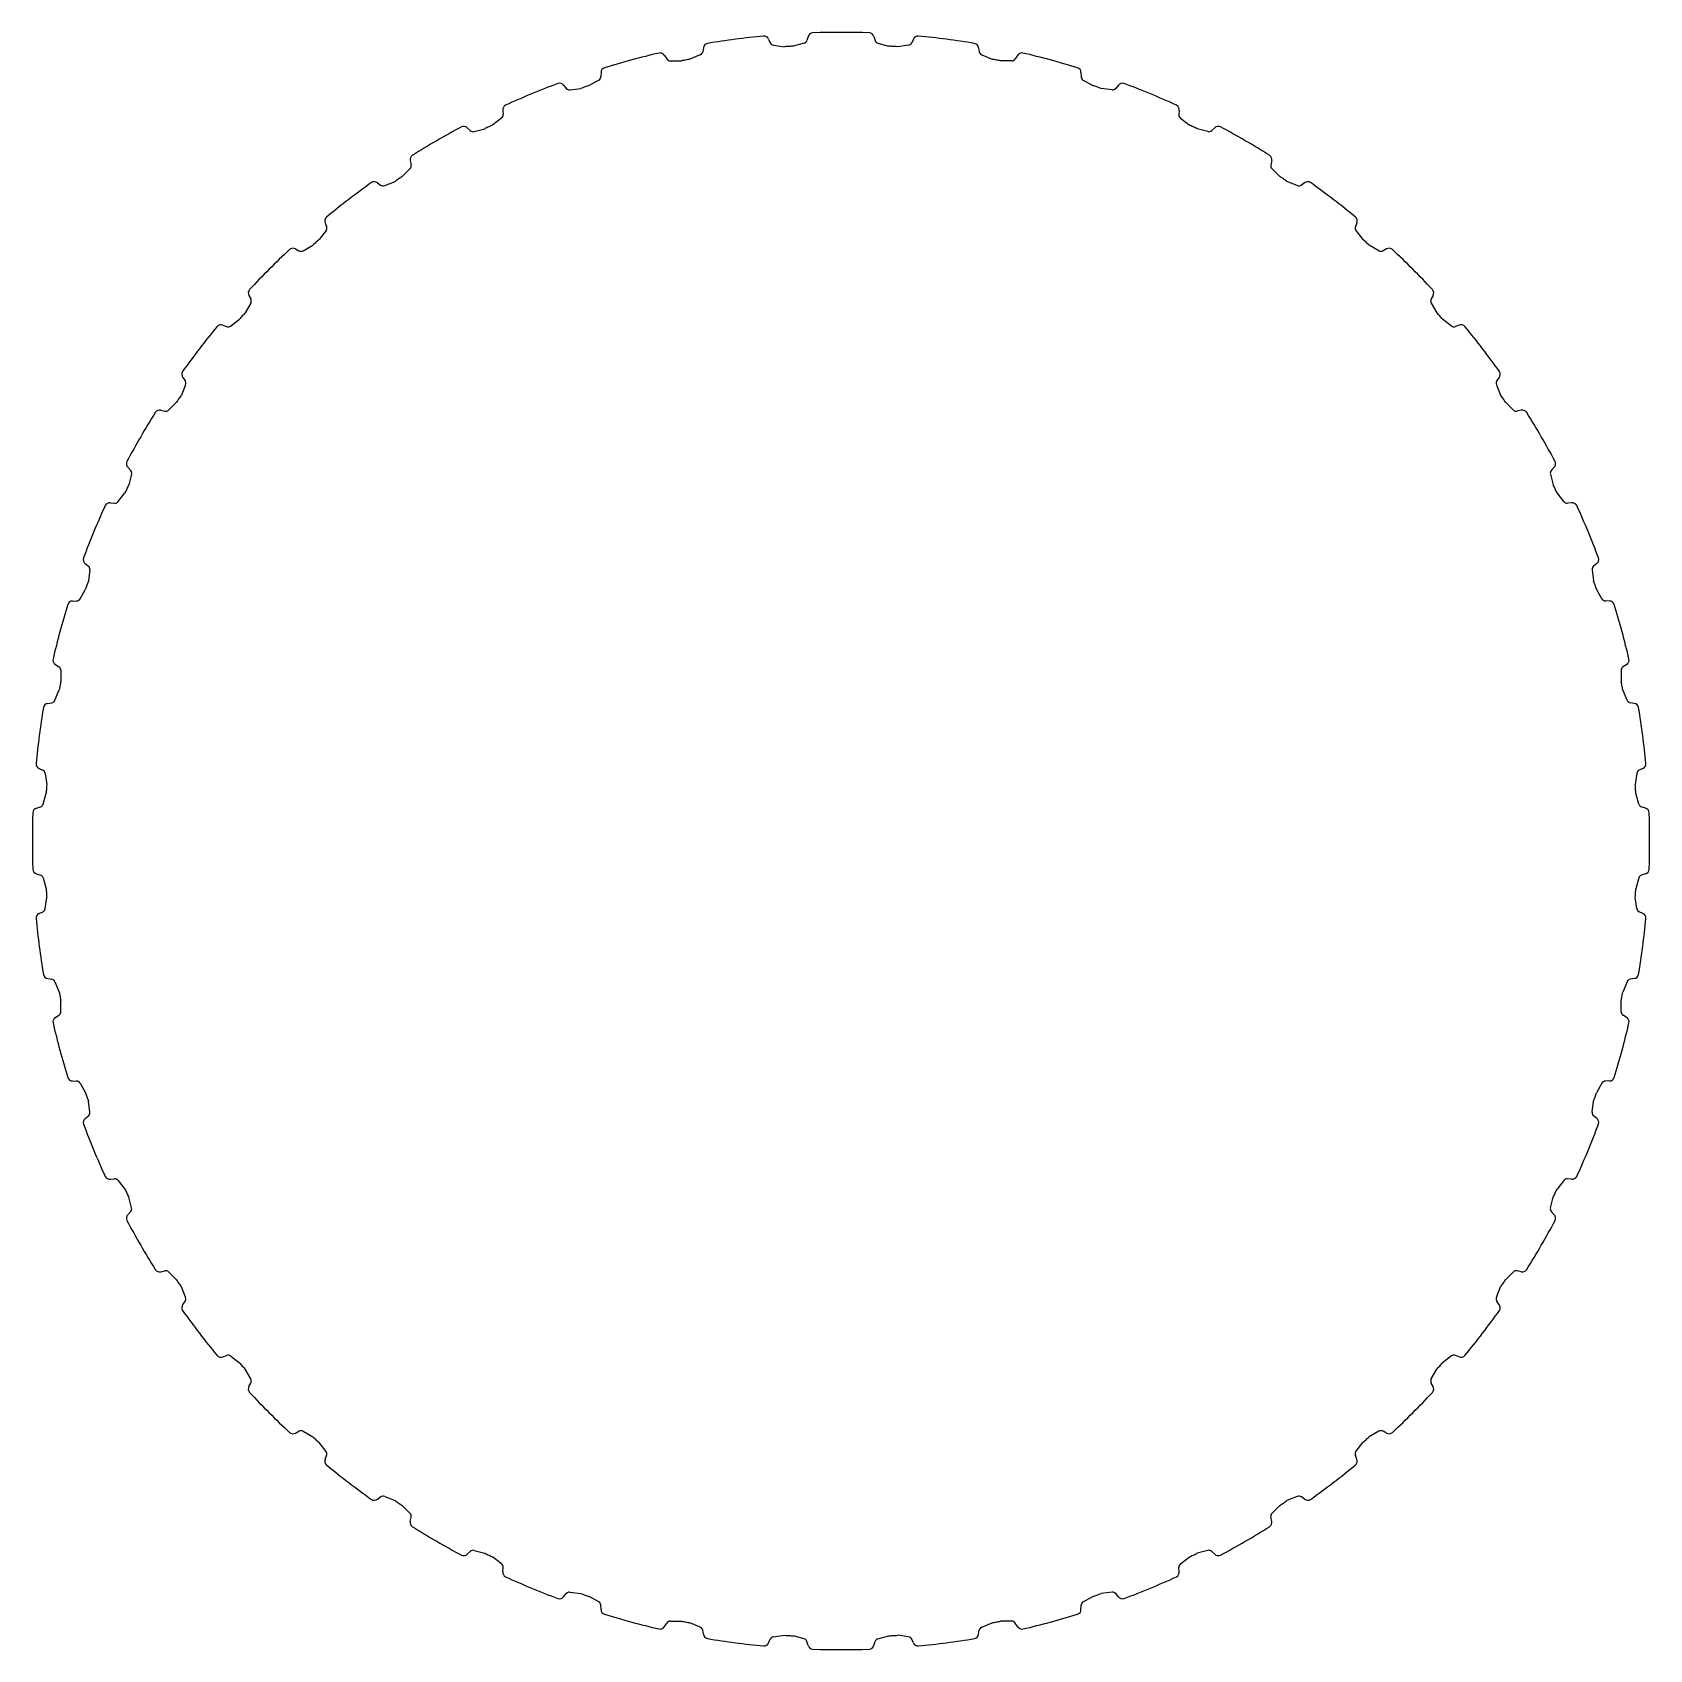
# Model space of a CAD drawing. Extents: x -3.11 to 3.11, y -3.11 to 3.11.
import ezdxf

# ---------------------------------------------------------------- set-up
doc = ezdxf.new("R2010")
doc.units = 0
doc.header["$MEASUREMENT"] = 0
doc.layers.add('LAYER1', color=1, linetype='CONTINUOUS')

msp = doc.modelspace()

# ---------------------------------------------------------------- linework, layer by layer
at = {"layer": 'LAYER1', "linetype": 'CONTINUOUS'}
for p, q in [((-0.5285, 3.0459), (-0.5309, 3.0306)), ((-0.2779, 3.0789), (-0.2716, 3.0648)), ((-0.259, 3.0554), (-0.2166, 3.0498)), ((-0.142, 3.0631), (-0.1833, 3.052)), ((-0.1264, 3.0888), (-0.1308, 3.074)), ((0.1264, 3.0888), (0.1308, 3.074)), ((0.142, 3.0631), (0.1833, 3.052)), ((0.259, 3.0554), (0.2166, 3.0498)), ((0.2779, 3.0789), (0.2716, 3.0648)), ((0.5285, 3.0459), (0.5309, 3.0306)), ((-0.6774, 3.0163), (-0.6693, 3.0031)), ((-0.6556, 2.9955), (-0.6128, 2.9955)), ((-0.5406, 3.0183), (-0.5801, 3.002)), ((0.5406, 3.0183), (0.5801, 3.002)), ((0.6556, 2.9955), (0.6128, 2.9955)), ((0.6774, 3.0163), (0.6693, 3.0031)), ((-0.9299, 2.922), (-0.967, 2.9005)), ((-0.9215, 2.9509), (-0.9219, 2.9354)), ((0.9215, 2.9509), (0.9219, 2.9354)), ((0.9299, 2.922), (0.967, 2.9005)), ((-1.0653, 2.9021), (-1.0555, 2.89)), ((-1.041, 2.8843), (-0.9986, 2.8898)), ((1.041, 2.8843), (0.9986, 2.8898)), ((1.0653, 2.9021), (1.0555, 2.89)), ((-1.2988, 2.8053), (-1.2972, 2.7899)), ((1.2988, 2.8053), (1.2972, 2.7899)), ((-1.435, 2.7382), (-1.4237, 2.7275)), ((-1.4086, 2.7237), (-1.3672, 2.7348)), ((-1.3034, 2.7756), (-1.3373, 2.7495)), ((1.3034, 2.7756), (1.3373, 2.7495)), ((1.4086, 2.7237), (1.3672, 2.7348)), ((1.435, 2.7382), (1.4237, 2.7275)), ((-1.6539, 2.6118), (-1.6503, 2.5968)), ((1.6539, 2.6118), (1.6503, 2.5968)), ((-1.6545, 2.5817), (-1.6848, 2.5514)), ((1.6545, 2.5817), (1.6848, 2.5514)), ((-1.7801, 2.5275), (-1.7676, 2.5184)), ((-1.752, 2.5165), (-1.7125, 2.5329)), ((1.752, 2.5165), (1.7125, 2.5329)), ((1.7801, 2.5275), (1.7676, 2.5184)), ((-1.9806, 2.3736), (-1.9751, 2.3591)), ((1.9806, 2.3736), (1.9751, 2.3591)), ((-1.9773, 2.3437), (-2.0034, 2.3097)), ((1.9773, 2.3437), (2.0034, 2.3097)), ((-2.0948, 2.2735), (-2.0812, 2.2661)), ((-2.0655, 2.2663), (-2.0284, 2.2877)), ((2.0655, 2.2663), (2.0284, 2.2877)), ((2.0948, 2.2735), (2.0812, 2.2661)), ((-2.2663, 2.0655), (-2.2877, 2.0284)), ((-2.2735, 2.0948), (-2.2661, 2.0812)), ((2.2735, 2.0948), (2.2661, 2.0812)), ((2.2663, 2.0655), (2.2877, 2.0284)), ((-2.3437, 1.9773), (-2.3097, 2.0034)), ((2.3437, 1.9773), (2.3097, 2.0034)), ((-2.3736, 1.9806), (-2.3591, 1.9751)), ((2.3736, 1.9806), (2.3591, 1.9751)), ((-2.5165, 1.752), (-2.5329, 1.7125)), ((-2.5275, 1.7801), (-2.5184, 1.7676)), ((2.5165, 1.752), (2.5329, 1.7125)), ((2.5275, 1.7801), (2.5184, 1.7676)), ((-2.5817, 1.6545), (-2.5514, 1.6848)), ((2.5817, 1.6545), (2.5514, 1.6848)), ((-2.6118, 1.6539), (-2.5968, 1.6503)), ((2.6118, 1.6539), (2.5968, 1.6503)), ((-2.7382, 1.435), (-2.7275, 1.4237)), ((2.7382, 1.435), (2.7275, 1.4237)), ((-2.7237, 1.4086), (-2.7348, 1.3672)), ((2.7237, 1.4086), (2.7348, 1.3672)), ((-2.7756, 1.3034), (-2.7495, 1.3373)), ((2.7756, 1.3034), (2.7495, 1.3373)), ((-2.8053, 1.2988), (-2.7899, 1.2972)), ((2.8053, 1.2988), (2.7899, 1.2972)), ((-2.9021, 1.0653), (-2.89, 1.0555)), ((2.9021, 1.0653), (2.89, 1.0555)), ((-2.8843, 1.041), (-2.8898, 0.9986)), ((2.8843, 1.041), (2.8898, 0.9986)), ((-2.922, 0.9299), (-2.9005, 0.967)), ((2.922, 0.9299), (2.9005, 0.967)), ((-2.9509, 0.9215), (-2.9354, 0.9219)), ((2.9509, 0.9215), (2.9354, 0.9219)), ((-3.0163, 0.6774), (-3.0031, 0.6693)), ((-2.9955, 0.6556), (-2.9955, 0.6128)), ((2.9955, 0.6556), (2.9955, 0.6128)), ((3.0163, 0.6774), (3.0031, 0.6693)), ((-3.0183, 0.5406), (-3.002, 0.5801)), ((3.0183, 0.5406), (3.002, 0.5801)), ((-3.0459, 0.5285), (-3.0306, 0.5309)), ((3.0459, 0.5285), (3.0306, 0.5309)), ((-3.0789, 0.2779), (-3.0648, 0.2716)), ((-3.0554, 0.259), (-3.0498, 0.2166)), ((3.0554, 0.259), (3.0498, 0.2166)), ((3.0789, 0.2779), (3.0648, 0.2716)), ((-3.0888, 0.1264), (-3.074, 0.1308)), ((-3.0631, 0.142), (-3.052, 0.1833)), ((3.0631, 0.142), (3.052, 0.1833)), ((3.0888, 0.1264), (3.074, 0.1308)), ((-3.0888, -0.1264), (-3.074, -0.1308)), ((-3.0631, -0.142), (-3.052, -0.1833)), ((3.0631, -0.142), (3.052, -0.1833)), ((3.0888, -0.1264), (3.074, -0.1308)), ((-3.0554, -0.259), (-3.0498, -0.2166)), ((3.0554, -0.259), (3.0498, -0.2166)), ((-3.0789, -0.2779), (-3.0648, -0.2716)), ((3.0789, -0.2779), (3.0648, -0.2716)), ((-3.0459, -0.5285), (-3.0306, -0.5309)), ((-3.0183, -0.5406), (-3.002, -0.5801)), ((3.0183, -0.5406), (3.002, -0.5801)), ((3.0459, -0.5285), (3.0306, -0.5309)), ((-2.9955, -0.6556), (-2.9955, -0.6128)), ((2.9955, -0.6556), (2.9955, -0.6128)), ((-3.0163, -0.6774), (-3.0031, -0.6693)), ((3.0163, -0.6774), (3.0031, -0.6693)), ((-2.9509, -0.9215), (-2.9354, -0.9219)), ((-2.922, -0.9299), (-2.9005, -0.967)), ((2.922, -0.9299), (2.9005, -0.967)), ((2.9509, -0.9215), (2.9354, -0.9219)), ((-2.9021, -1.0653), (-2.89, -1.0555)), ((-2.8843, -1.041), (-2.8898, -0.9986)), ((2.8843, -1.041), (2.8898, -0.9986)), ((2.9021, -1.0653), (2.89, -1.0555)), ((-2.8053, -1.2988), (-2.7899, -1.2972)), ((-2.7756, -1.3034), (-2.7495, -1.3373)), ((2.7756, -1.3034), (2.7495, -1.3373)), ((2.8053, -1.2988), (2.7899, -1.2972)), ((-2.7382, -1.435), (-2.7275, -1.4237)), ((-2.7237, -1.4086), (-2.7348, -1.3672)), ((2.7237, -1.4086), (2.7348, -1.3672)), ((2.7382, -1.435), (2.7275, -1.4237)), ((-2.6118, -1.6539), (-2.5968, -1.6503)), ((-2.5817, -1.6545), (-2.5514, -1.6848)), ((2.5817, -1.6545), (2.5514, -1.6848)), ((2.6118, -1.6539), (2.5968, -1.6503)), ((-2.5165, -1.752), (-2.5329, -1.7125)), ((2.5165, -1.752), (2.5329, -1.7125)), ((-2.5275, -1.7801), (-2.5184, -1.7676)), ((2.5275, -1.7801), (2.5184, -1.7676)), ((-2.3736, -1.9806), (-2.3591, -1.9751)), ((-2.3437, -1.9773), (-2.3097, -2.0034)), ((2.3437, -1.9773), (2.3097, -2.0034)), ((2.3736, -1.9806), (2.3591, -1.9751)), ((-2.2663, -2.0655), (-2.2877, -2.0284)), ((2.2663, -2.0655), (2.2877, -2.0284)), ((-2.2735, -2.0948), (-2.2661, -2.0812)), ((2.2735, -2.0948), (2.2661, -2.0812)), ((-2.0948, -2.2735), (-2.0812, -2.2661)), ((-2.0655, -2.2663), (-2.0284, -2.2877)), ((2.0655, -2.2663), (2.0284, -2.2877)), ((2.0948, -2.2735), (2.0812, -2.2661)), ((-1.9773, -2.3437), (-2.0034, -2.3097)), ((-1.9806, -2.3736), (-1.9751, -2.3591)), ((1.9806, -2.3736), (1.9751, -2.3591)), ((1.9773, -2.3437), (2.0034, -2.3097)), ((-1.7801, -2.5275), (-1.7676, -2.5184)), ((-1.752, -2.5165), (-1.7125, -2.5329)), ((1.752, -2.5165), (1.7125, -2.5329)), ((1.7801, -2.5275), (1.7676, -2.5184)), ((-1.6545, -2.5817), (-1.6848, -2.5514)), ((-1.6539, -2.6118), (-1.6503, -2.5968)), ((1.6539, -2.6118), (1.6503, -2.5968)), ((1.6545, -2.5817), (1.6848, -2.5514)), ((-1.435, -2.7382), (-1.4237, -2.7275)), ((-1.4086, -2.7237), (-1.3672, -2.7348)), ((1.4086, -2.7237), (1.3672, -2.7348)), ((1.435, -2.7382), (1.4237, -2.7275)), ((-1.3034, -2.7756), (-1.3373, -2.7495)), ((-1.2988, -2.8053), (-1.2972, -2.7899)), ((1.2988, -2.8053), (1.2972, -2.7899)), ((1.3034, -2.7756), (1.3373, -2.7495)), ((-1.0653, -2.9021), (-1.0555, -2.89)), ((-1.041, -2.8843), (-0.9986, -2.8898)), ((-0.9299, -2.922), (-0.967, -2.9005)), ((0.9299, -2.922), (0.967, -2.9005)), ((1.041, -2.8843), (0.9986, -2.8898)), ((1.0653, -2.9021), (1.0555, -2.89)), ((-0.9215, -2.9509), (-0.9219, -2.9354)), ((0.9215, -2.9509), (0.9219, -2.9354)), ((-0.6774, -3.0163), (-0.6693, -3.0031)), ((-0.6556, -2.9955), (-0.6128, -2.9955)), ((-0.5406, -3.0183), (-0.5801, -3.002)), ((-0.5285, -3.0459), (-0.5309, -3.0306)), ((0.5285, -3.0459), (0.5309, -3.0306)), ((0.5406, -3.0183), (0.5801, -3.002)), ((0.6556, -2.9955), (0.6128, -2.9955)), ((0.6774, -3.0163), (0.6693, -3.0031)), ((-0.2779, -3.0789), (-0.2716, -3.0648)), ((-0.259, -3.0554), (-0.2166, -3.0498)), ((-0.142, -3.0631), (-0.1833, -3.052)), ((-0.1264, -3.0888), (-0.1308, -3.074)), ((0.1264, -3.0888), (0.1308, -3.074)), ((0.142, -3.0631), (0.1833, -3.052)), ((0.259, -3.0554), (0.2166, -3.0498)), ((0.2779, -3.0789), (0.2716, -3.0648))]:
    msp.add_line(p, q, dxfattribs=at)
for centre, radius, start, end in [((0, 0), 3.105, 87.99003, 92.00997), ((-0.5087, 3.0428), 0.02, 102.33284, 171), ((0, 0), 3.105, 95.49003, 99.50997), ((-0.2961, 3.0708), 0.02, 24, 92.66716), ((-0.2569, 3.0713), 0.016, 204, 262.5), ((0, 0), 3.0575, 93.75, 94.06209), ((0, 0), 3.0575, 93.43791, 93.75), ((-0.1461, 3.0785), 0.016, 285, 343.5), ((-0.1072, 3.0832), 0.02, 94.83284, 163.5), ((0.1072, 3.0832), 0.02, 16.5, 85.16716), ((0.1461, 3.0785), 0.016, 196.5, 255), ((0, 0), 3.0575, 86.25, 86.56209), ((0, 0), 3.0575, 85.93791, 86.25), ((0.2569, 3.0713), 0.016, 277.5, 336), ((0.2961, 3.0708), 0.02, 87.33284, 156), ((0, 0), 3.105, 80.49003, 84.50997), ((0.5087, 3.0428), 0.02, 9, 77.66716), ((0, 0), 3.105, 102.99003, 107.00997), ((-0.6944, 3.0059), 0.02, 31.5, 100.16716), ((-0.6556, 3.0115), 0.016, 211.5, 270), ((0, 0), 3.0575, 101.25, 101.56209), ((0, 0), 3.0575, 100.93791, 101.25), ((-0.5467, 3.0331), 0.016, 292.5, 351), ((0.5467, 3.0331), 0.016, 189, 247.5), ((0, 0), 3.0575, 78.75, 79.06209), ((0, 0), 3.0575, 78.43791, 78.75), ((0.6556, 3.0115), 0.016, 270, 328.5), ((0.6944, 3.0059), 0.02, 79.83284, 148.5), ((0, 0), 3.105, 72.99003, 77.00997), ((-0.9379, 2.9358), 0.016, 300, 358.5), ((-0.9015, 2.9504), 0.02, 109.83284, 178.5), ((0.9015, 2.9504), 0.02, 1.5, 70.16716), ((0.9379, 2.9358), 0.016, 181.5, 240), ((0, 0), 3.105, 110.49003, 114.50997), ((-1.0808, 2.8895), 0.02, 39, 107.66716), ((-1.0431, 2.9001), 0.016, 219, 277.5), ((0, 0), 3.0575, 108.75, 109.06209), ((0, 0), 3.0575, 108.43791, 108.75), ((0, 0), 3.0575, 71.25, 71.56209), ((0, 0), 3.0575, 70.93791, 71.25), ((1.0431, 2.9001), 0.016, 262.5, 321), ((1.0808, 2.8895), 0.02, 72.33284, 141), ((0, 0), 3.105, 65.49003, 69.50997), ((-1.2789, 2.8074), 0.02, 117.33284, 186), ((1.2789, 2.8074), 0.02, 354, 62.66716), ((0, 0), 3.105, 117.99003, 122.00997), ((-1.4487, 2.7237), 0.02, 46.5, 115.16716), ((0, 0), 3.0575, 116.25, 116.56209), ((0, 0), 3.0575, 115.93791, 116.25), ((-1.3131, 2.7883), 0.016, 307.5, 6), ((1.3131, 2.7883), 0.016, 174, 232.5), ((0, 0), 3.0575, 63.75, 64.06209), ((0, 0), 3.0575, 63.43791, 63.75), ((1.4487, 2.7237), 0.02, 64.83284, 133.5), ((0, 0), 3.105, 57.99003, 62.00997), ((-1.4127, 2.7392), 0.016, 226.5, 285), ((1.4127, 2.7392), 0.016, 255, 313.5), ((-1.6344, 2.6165), 0.02, 124.83284, 193.5), ((1.6344, 2.6165), 0.02, 346.5, 55.16716), ((0, 0), 3.0575, 123.43791, 123.75), ((-1.6658, 2.593), 0.016, 315, 13.5), ((1.6658, 2.593), 0.016, 166.5, 225), ((0, 0), 3.0575, 56.25, 56.56209), ((0, 0), 3.105, 125.49003, 129.50997), ((-1.7918, 2.5113), 0.02, 54, 122.66716), ((-1.7582, 2.5313), 0.016, 234, 292.5), ((0, 0), 3.0575, 123.75, 124.06209), ((0, 0), 3.0575, 55.93791, 56.25), ((1.7582, 2.5313), 0.016, 247.5, 306), ((1.7918, 2.5113), 0.02, 57.33284, 126), ((0, 0), 3.105, 50.49003, 54.50997), ((-1.962, 2.3808), 0.02, 132.33284, 201), ((1.962, 2.3808), 0.02, 339, 47.66716), ((0, 0), 3.0575, 131.25, 131.56209), ((0, 0), 3.0575, 130.93791, 131.25), ((-1.99, 2.3534), 0.016, 322.5, 21), ((1.99, 2.3534), 0.016, 159, 217.5), ((0, 0), 3.0575, 48.75, 49.06209), ((0, 0), 3.0575, 48.43791, 48.75), ((0, 0), 3.105, 132.99003, 137.00997), ((-2.1043, 2.2559), 0.02, 61.5, 130.16716), ((-2.0735, 2.2802), 0.016, 241.5, 300), ((2.0735, 2.2802), 0.016, 240, 298.5), ((2.1043, 2.2559), 0.02, 49.83284, 118.5), ((0, 0), 3.105, 42.99003, 47.00997), ((-2.2559, 2.1043), 0.02, 139.83284, 208.5), ((2.2559, 2.1043), 0.02, 331.5, 40.16716), ((-2.2802, 2.0735), 0.016, 330, 28.5), ((2.2802, 2.0735), 0.016, 151.5, 210), ((0, 0), 3.0575, 138.75, 139.06209), ((0, 0), 3.0575, 138.43791, 138.75), ((0, 0), 3.0575, 41.25, 41.56209), ((0, 0), 3.0575, 40.93791, 41.25), ((0, 0), 3.105, 140.49003, 144.50997), ((-2.3808, 1.962), 0.02, 69, 137.66716), ((-2.3534, 1.99), 0.016, 249, 307.5), ((2.3534, 1.99), 0.016, 232.5, 291), ((2.3808, 1.962), 0.02, 42.33284, 111), ((0, 0), 3.105, 35.49003, 39.50997), ((-2.5113, 1.7918), 0.02, 147.33284, 216), ((2.5113, 1.7918), 0.02, 324, 32.66716), ((-2.5313, 1.7582), 0.016, 337.5, 36), ((2.5313, 1.7582), 0.016, 144, 202.5), ((0, 0), 3.0575, 146.25, 146.56209), ((0, 0), 3.0575, 145.93791, 146.25), ((0, 0), 3.0575, 33.75, 34.06209), ((0, 0), 3.0575, 33.43791, 33.75), ((0, 0), 3.105, 147.99003, 152.00997), ((-2.6165, 1.6344), 0.02, 76.5, 145.16716), ((-2.593, 1.6658), 0.016, 256.5, 315), ((2.593, 1.6658), 0.016, 225, 283.5), ((2.6165, 1.6344), 0.02, 34.83284, 103.5), ((0, 0), 3.105, 27.99003, 32.00997), ((-2.7237, 1.4487), 0.02, 154.83284, 223.5), ((2.7237, 1.4487), 0.02, 316.5, 25.16716), ((0, 0), 3.0575, 153.43791, 153.75), ((-2.7392, 1.4127), 0.016, 345, 43.5), ((2.7392, 1.4127), 0.016, 136.5, 195), ((0, 0), 3.0575, 26.25, 26.56209), ((0, 0), 3.0575, 153.75, 154.06209), ((0, 0), 3.0575, 25.93791, 26.25), ((0, 0), 3.105, 155.49003, 159.50997), ((-2.8074, 1.2789), 0.02, 84, 152.66716), ((-2.7883, 1.3131), 0.016, 264, 322.5), ((2.7883, 1.3131), 0.016, 217.5, 276), ((2.8074, 1.2789), 0.02, 27.33284, 96), ((0, 0), 3.105, 20.49003, 24.50997), ((-2.8895, 1.0808), 0.02, 162.33284, 231), ((2.8895, 1.0808), 0.02, 309, 17.66716), ((0, 0), 3.0575, 160.93791, 161.25), ((-2.9001, 1.0431), 0.016, 352.5, 51), ((2.9001, 1.0431), 0.016, 129, 187.5), ((0, 0), 3.0575, 18.75, 19.06209), ((0, 0), 3.0575, 161.25, 161.56209), ((0, 0), 3.0575, 18.43791, 18.75), ((0, 0), 3.105, 162.99003, 167.00997), ((-2.9504, 0.9015), 0.02, 91.5, 160.16716), ((-2.9358, 0.9379), 0.016, 271.5, 330), ((2.9358, 0.9379), 0.016, 210, 268.5), ((2.9504, 0.9015), 0.02, 19.83284, 88.5), ((0, 0), 3.105, 12.99003, 17.00997), ((-3.0059, 0.6944), 0.02, 169.83284, 238.5), ((3.0059, 0.6944), 0.02, 301.5, 10.16716), ((-3.0115, 0.6556), 0.016, 360, 58.5), ((3.0115, 0.6556), 0.016, 121.5, 180), ((0, 0), 3.0575, 168.75, 169.06209), ((0, 0), 3.0575, 168.43791, 168.75), ((0, 0), 3.0575, 11.25, 11.56209), ((0, 0), 3.0575, 10.93791, 11.25), ((0, 0), 3.105, 170.49003, 174.50997), ((-3.0428, 0.5087), 0.02, 99, 167.66716), ((-3.0331, 0.5467), 0.016, 279, 337.5), ((3.0331, 0.5467), 0.016, 202.5, 261), ((3.0428, 0.5087), 0.02, 12.33284, 81), ((0, 0), 3.105, 5.49003, 9.50997), ((-3.0708, 0.2961), 0.02, 177.33284, 246), ((-3.0713, 0.2569), 0.016, 7.5, 66), ((3.0713, 0.2569), 0.016, 114, 172.5), ((3.0708, 0.2961), 0.02, 294, 2.66716), ((0, 0), 3.0575, 176.25, 176.56209), ((0, 0), 3.0575, 175.93791, 176.25), ((0, 0), 3.0575, 3.75, 4.06209), ((0, 0), 3.0575, 3.43791, 3.75), ((-3.0832, 0.1072), 0.02, 106.5, 175.16716), ((-3.0785, 0.1461), 0.016, 286.5, 345), ((3.0785, 0.1461), 0.016, 195, 253.5), ((3.0832, 0.1072), 0.02, 4.83284, 73.5), ((0, 0), 3.105, 177.99003, 182.00997), ((0, 0), 3.105, 357.99003, 2.00997), ((-3.0832, -0.1072), 0.02, 184.83284, 253.5), ((3.0832, -0.1072), 0.02, 286.5, 355.16716), ((-3.0785, -0.1461), 0.016, 15, 73.5), ((0, 0), 3.0575, 183.43791, 183.75), ((0, 0), 3.0575, 356.25, 356.56209), ((3.0785, -0.1461), 0.016, 106.5, 165), ((0, 0), 3.0575, 183.75, 184.06209), ((0, 0), 3.0575, 355.93791, 356.25), ((-3.0708, -0.2961), 0.02, 114, 182.66716), ((0, 0), 3.105, 185.49003, 189.50997), ((-3.0713, -0.2569), 0.016, 294, 352.5), ((3.0713, -0.2569), 0.016, 187.5, 246), ((0, 0), 3.105, 350.49003, 354.50997), ((3.0708, -0.2961), 0.02, 357.33284, 66), ((-3.0428, -0.5087), 0.02, 192.33284, 261), ((-3.0331, -0.5467), 0.016, 22.5, 81), ((3.0331, -0.5467), 0.016, 99, 157.5), ((3.0428, -0.5087), 0.02, 279, 347.66716), ((0, 0), 3.0575, 190.93791, 191.25), ((0, 0), 3.0575, 191.25, 191.56209), ((0, 0), 3.0575, 348.43791, 348.75), ((0, 0), 3.0575, 348.75, 349.06209), ((-3.0059, -0.6944), 0.02, 121.5, 190.16716), ((-3.0115, -0.6556), 0.016, 301.5, 0), ((3.0115, -0.6556), 0.016, 180, 238.5), ((3.0059, -0.6944), 0.02, 349.83284, 58.5), ((0, 0), 3.105, 192.99003, 197.00997), ((0, 0), 3.105, 342.99003, 347.00997), ((-2.9504, -0.9015), 0.02, 199.83284, 268.5), ((-2.9358, -0.9379), 0.016, 30, 88.5), ((2.9358, -0.9379), 0.016, 91.5, 150), ((2.9504, -0.9015), 0.02, 271.5, 340.16716), ((0, 0), 3.0575, 198.43791, 198.75), ((0, 0), 3.0575, 198.75, 199.06209), ((0, 0), 3.0575, 340.93791, 341.25), ((0, 0), 3.0575, 341.25, 341.56209), ((-2.9001, -1.0431), 0.016, 309, 7.5), ((2.9001, -1.0431), 0.016, 172.5, 231), ((-2.8895, -1.0808), 0.02, 129, 197.66716), ((0, 0), 3.105, 200.49003, 204.50997), ((0, 0), 3.105, 335.49003, 339.50997), ((2.8895, -1.0808), 0.02, 342.33284, 51), ((-2.8074, -1.2789), 0.02, 207.33284, 276), ((-2.7883, -1.3131), 0.016, 37.5, 96), ((2.7883, -1.3131), 0.016, 84, 142.5), ((2.8074, -1.2789), 0.02, 264, 332.66716), ((0, 0), 3.0575, 205.93791, 206.25), ((0, 0), 3.0575, 206.25, 206.56209), ((0, 0), 3.0575, 333.43791, 333.75), ((0, 0), 3.0575, 333.75, 334.06209), ((-2.7392, -1.4127), 0.016, 316.5, 15), ((2.7392, -1.4127), 0.016, 165, 223.5), ((-2.7237, -1.4487), 0.02, 136.5, 205.16716), ((0, 0), 3.105, 207.99003, 212.00997), ((0, 0), 3.105, 327.99003, 332.00997), ((2.7237, -1.4487), 0.02, 334.83284, 43.5), ((-2.6165, -1.6344), 0.02, 214.83284, 283.5), ((-2.593, -1.6658), 0.016, 45, 103.5), ((2.593, -1.6658), 0.016, 76.5, 135), ((2.6165, -1.6344), 0.02, 256.5, 325.16716), ((0, 0), 3.0575, 213.43791, 213.75), ((0, 0), 3.0575, 213.75, 214.06209), ((0, 0), 3.0575, 325.93791, 326.25), ((0, 0), 3.0575, 326.25, 326.56209), ((-2.5113, -1.7918), 0.02, 144, 212.66716), ((-2.5313, -1.7582), 0.016, 324, 22.5), ((2.5313, -1.7582), 0.016, 157.5, 216), ((2.5113, -1.7918), 0.02, 327.33284, 36), ((0, 0), 3.105, 215.49003, 219.50997), ((0, 0), 3.105, 320.49003, 324.50997), ((-2.3808, -1.962), 0.02, 222.33284, 291), ((-2.3534, -1.99), 0.016, 52.5, 111), ((2.3534, -1.99), 0.016, 69, 127.5), ((2.3808, -1.962), 0.02, 249, 317.66716), ((0, 0), 3.0575, 220.93791, 221.25), ((0, 0), 3.0575, 221.25, 221.56209), ((0, 0), 3.0575, 318.43791, 318.75), ((0, 0), 3.0575, 318.75, 319.06209), ((-2.2559, -2.1043), 0.02, 151.5, 220.16716), ((-2.2802, -2.0735), 0.016, 331.5, 30), ((2.2802, -2.0735), 0.016, 150, 208.5), ((2.2559, -2.1043), 0.02, 319.83284, 28.5), ((0, 0), 3.105, 222.99003, 227.00997), ((0, 0), 3.105, 312.99003, 317.00997), ((-2.1043, -2.2559), 0.02, 229.83284, 298.5), ((-2.0735, -2.2802), 0.016, 60, 118.5), ((0, 0), 3.0575, 228.43791, 228.75), ((0, 0), 3.0575, 311.25, 311.56209), ((2.0735, -2.2802), 0.016, 61.5, 120), ((2.1043, -2.2559), 0.02, 241.5, 310.16716), ((0, 0), 3.0575, 228.75, 229.06209), ((-1.99, -2.3534), 0.016, 339, 37.5), ((1.99, -2.3534), 0.016, 142.5, 201), ((0, 0), 3.0575, 310.93791, 311.25), ((-1.962, -2.3808), 0.02, 159, 227.66716), ((0, 0), 3.105, 230.49003, 234.50997), ((0, 0), 3.105, 305.49003, 309.50997), ((1.962, -2.3808), 0.02, 312.33284, 21), ((-1.7918, -2.5113), 0.02, 237.33284, 306), ((-1.7582, -2.5313), 0.016, 67.5, 126), ((0, 0), 3.0575, 235.93791, 236.25), ((0, 0), 3.0575, 236.25, 236.56209), ((0, 0), 3.0575, 303.43791, 303.75), ((0, 0), 3.0575, 303.75, 304.06209), ((1.7582, -2.5313), 0.016, 54, 112.5), ((1.7918, -2.5113), 0.02, 234, 302.66716), ((-1.6658, -2.593), 0.016, 346.5, 45), ((1.6658, -2.593), 0.016, 135, 193.5), ((-1.6344, -2.6165), 0.02, 166.5, 235.16716), ((0, 0), 3.105, 237.99003, 242.00997), ((0, 0), 3.105, 297.99003, 302.00997), ((1.6344, -2.6165), 0.02, 304.83284, 13.5), ((-1.4127, -2.7392), 0.016, 75, 133.5), ((1.4127, -2.7392), 0.016, 46.5, 105), ((-1.4487, -2.7237), 0.02, 244.83284, 313.5), ((0, 0), 3.0575, 243.43791, 243.75), ((0, 0), 3.0575, 243.75, 244.06209), ((-1.3131, -2.7883), 0.016, 354, 52.5), ((1.3131, -2.7883), 0.016, 127.5, 186), ((0, 0), 3.0575, 295.93791, 296.25), ((0, 0), 3.0575, 296.25, 296.56209), ((1.4487, -2.7237), 0.02, 226.5, 295.16716), ((-1.2789, -2.8074), 0.02, 174, 242.66716), ((0, 0), 3.105, 245.49003, 249.50997), ((0, 0), 3.105, 290.49003, 294.50997), ((1.2789, -2.8074), 0.02, 297.33284, 6), ((-1.0808, -2.8895), 0.02, 252.33284, 321), ((-1.0431, -2.9001), 0.016, 82.5, 141), ((0, 0), 3.0575, 250.93791, 251.25), ((0, 0), 3.0575, 251.25, 251.56209), ((0, 0), 3.0575, 288.43791, 288.75), ((0, 0), 3.0575, 288.75, 289.06209), ((1.0431, -2.9001), 0.016, 39, 97.5), ((1.0808, -2.8895), 0.02, 219, 287.66716), ((-0.9379, -2.9358), 0.016, 1.5, 60), ((-0.9015, -2.9504), 0.02, 181.5, 250.16716), ((0, 0), 3.105, 252.99003, 257.00997), ((0, 0), 3.105, 282.99003, 287.00997), ((0.9015, -2.9504), 0.02, 289.83284, 358.5), ((0.9379, -2.9358), 0.016, 120, 178.5), ((-0.6944, -3.0059), 0.02, 259.83284, 328.5), ((-0.6556, -3.0115), 0.016, 90, 148.5), ((0, 0), 3.0575, 258.43791, 258.75), ((0, 0), 3.0575, 258.75, 259.06209), ((-0.5467, -3.0331), 0.016, 9, 67.5), ((0.5467, -3.0331), 0.016, 112.5, 171), ((0, 0), 3.0575, 280.93791, 281.25), ((0, 0), 3.0575, 281.25, 281.56209), ((0.6556, -3.0115), 0.016, 31.5, 90), ((0.6944, -3.0059), 0.02, 211.5, 280.16716), ((-0.5087, -3.0428), 0.02, 189, 257.66716), ((0, 0), 3.105, 260.49003, 264.50997), ((-0.2961, -3.0708), 0.02, 267.33284, 336), ((-0.2569, -3.0713), 0.016, 97.5, 156), ((0, 0), 3.0575, 265.93791, 266.25), ((0, 0), 3.0575, 266.25, 266.56209), ((-0.1461, -3.0785), 0.016, 16.5, 75), ((-0.1072, -3.0832), 0.02, 196.5, 265.16716), ((0, 0), 3.105, 267.99003, 272.00997), ((0.1072, -3.0832), 0.02, 274.83284, 343.5), ((0.1461, -3.0785), 0.016, 105, 163.5), ((0, 0), 3.0575, 273.43791, 273.75), ((0, 0), 3.0575, 273.75, 274.06209), ((0.2569, -3.0713), 0.016, 24, 82.5), ((0.2961, -3.0708), 0.02, 204, 272.66716), ((0, 0), 3.105, 275.49003, 279.50997), ((0.5087, -3.0428), 0.02, 282.33284, 351)]:
    msp.add_arc(centre, radius, start, end, dxfattribs=at)

doc.saveas('drawing.dxf')
